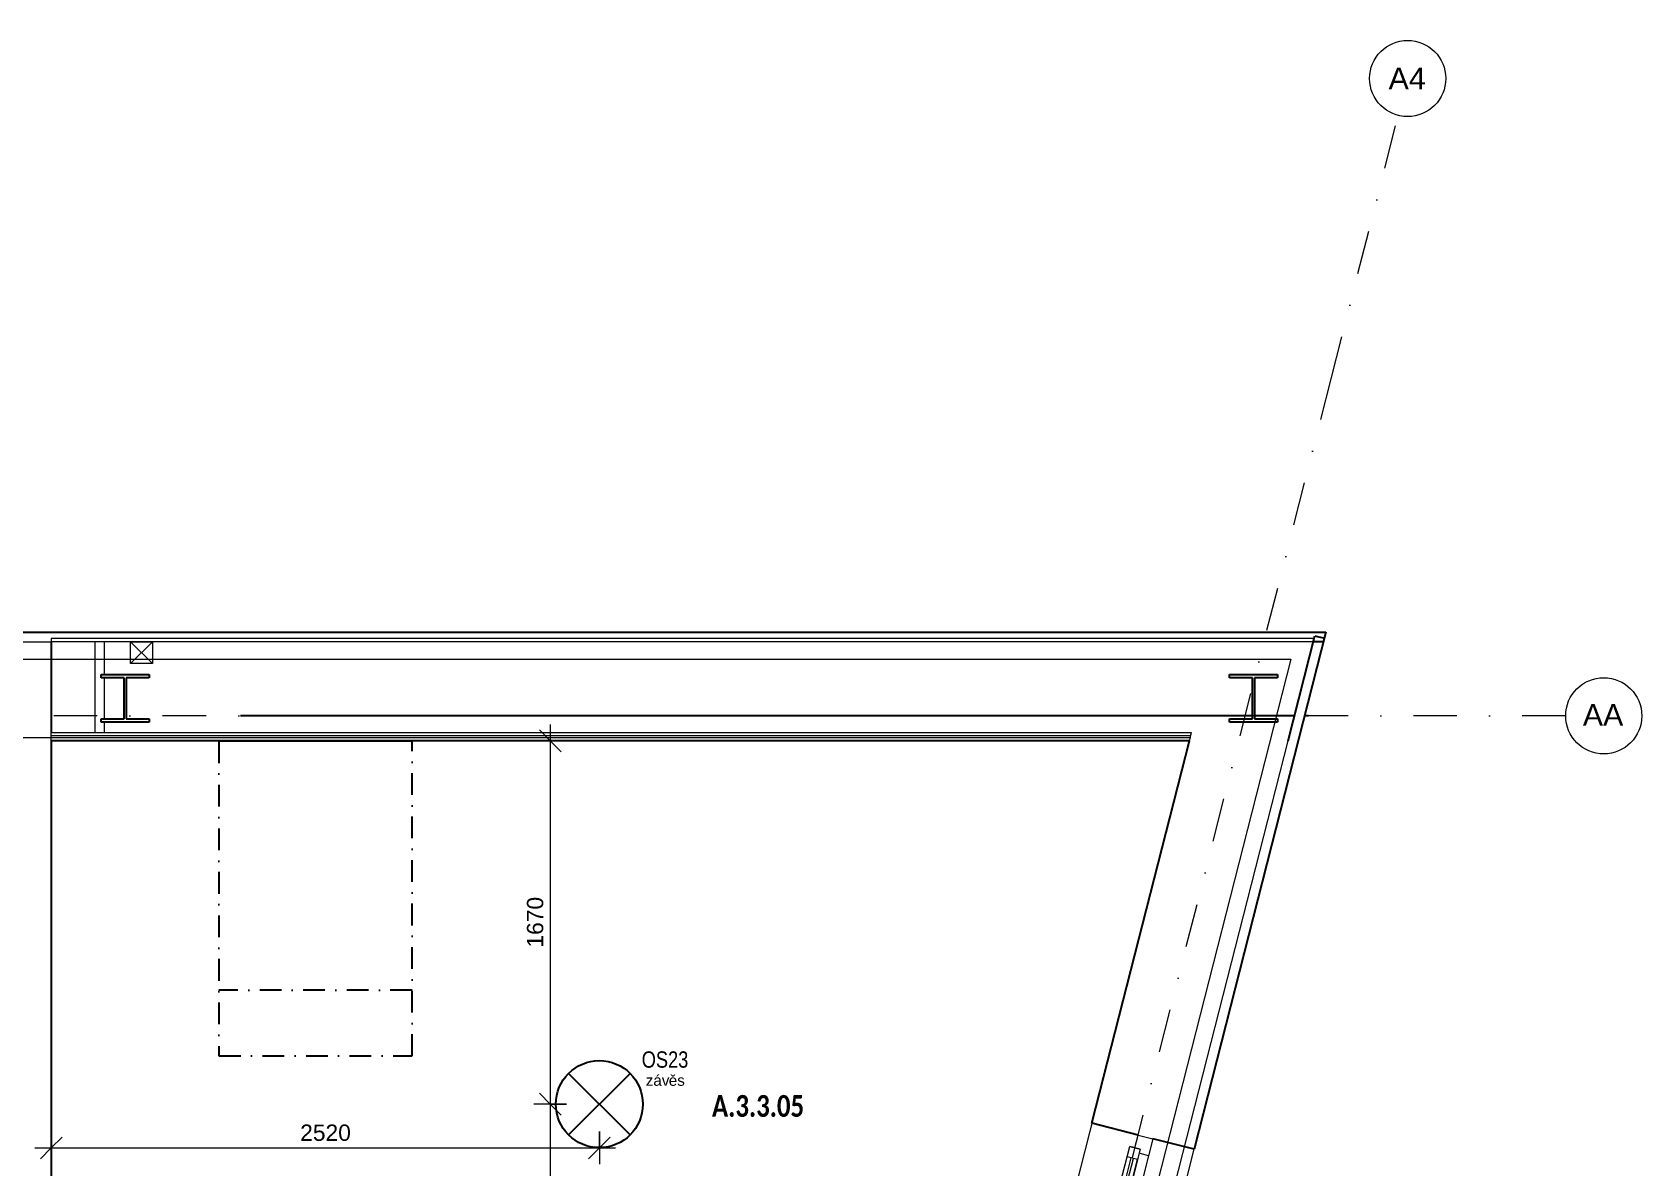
# Model space of a CAD drawing. Header units: millimetres. Extents: x -2236 to 45464, y -3604 to 14792.
# Drawn here: x 19008 to 26408, y 9577 to 14792 of the extents above; entities that cross this region are included whole.
import ezdxf

# ---------------------------------------------------------------- set-up
doc = ezdxf.new("R2010")
doc.units = ezdxf.units.MM
doc.linetypes.add('HA_DashDot_10mm-S3mm', pattern=[500, 200, -150, 0, -150])
doc.linetypes.add('HA_DashDot_4mm-S1mm', pattern=[200, 100, -50, 0, -50])
for name, color, linetype, lineweight in [('-UNDERLAY_A-FLOR-____-OTLN', 9, 'Continuous', 9), ('A-____-____-DIMS', 9, 'Continuous', 5), ('A-____-____-DIMS-50', 9, 'Continuous', 5), ('A-AREA-____-IDEN', 9, 'Continuous', 9), ('A-DETL-____-OTLN', 9, 'Continuous', 25), ('A-FLOR-____-OVHD', 9, 'HA_DashDot_4mm-S1mm', 25), ('A-GENM-____-MCUT', 9, 'Continuous', 25), ('A-GLAZ-____-MCUT', 9, 'Continuous', 5), ('A-GLAZ-____-OTLN', 9, 'Continuous', 5), ('A-ROOF-____-OTLN', 9, 'Continuous', 9), ('A-WALL-____-MCUT', 9, 'Continuous', 9), ('A-WALL-____-OTLN', 9, 'Continuous', 9), ('E-LITE-EQPM-IDEN', 9, 'Continuous', 9), ('E-LITE-EQPM-OTLN', 9, 'Continuous', 9), ('G-____-____-TEXT', 9, 'Continuous', 5), ('I-WALL-____-MCUT', 9, 'Continuous', 25), ('M-HVAC-DUCT-OTLN', 9, 'Continuous', 9), ('S-GRID-____-IDEN', 9, 'Continuous', 9), ('S-GRID-____-OTLN', 9, 'Continuous', 5)]:
    doc.layers.add(name, color=color, linetype=linetype, lineweight=lineweight)
doc.styles.add('Arial', font='arial.ttf', dxfattribs={"height": 100})
doc.styles.add('Arial_1', font='arial.ttf', dxfattribs={"height": 75})
doc.styles.add('Arial_2', font='arial.ttf', dxfattribs={"width": 0.8, "height": 75})
doc.styles.add('Arial_3', font='arial.ttf', dxfattribs={"height": 50})
doc.styles.add('Calibri_B', font='calibrib.ttf', dxfattribs={"width": 0.8, "height": 100})
doc.dimstyles.new('Inner_Dimensions_1', dxfattribs={"dimscale": 304.8, "dimtxt": 76.519455, "dimasz": 0.328084, "dimexe": 0.246063, "dimexo": 0.0625, "dimgap": 0.032808, "dimtad": 1, "dimdec": 0, "dimzin": 0, "dimdsep": 46, "dimtxsty": 'Arial_1', "dimblk1": 'OBLIQUE', "dimblk2": 'OBLIQUE', "dimsah": 1, "dimcen": 0.09, "dimdle": 0.246063, "dimazin": 0, "dimtfac": 1, "dimtdec": 4, "dimtix": 1, "dimtmove": 0, "dimatfit": 3, "dimfxl": 0.246063, "dimfxlon": 1, "dimtvp": 1, "dimtolj": 1, "dimtzin": 0, "dimlwd": 9, "dimlwe": 9, "dimarcsym": 2})

# ---------------------------------------------------------------- blocks, each defined once
blk = doc.blocks.new('BD Libus_IFC_ifc-1-DSP_3NP-A')
at = {"layer": 'A-GENM-____-MCUT', "color": 7}
for p, q in [((19325, 11824), (19325, 11840)), ((19325, 11840), (19545, 11840)), ((19430.3, 11824), (19325, 11824)), ((19430.3, 11636), (19430.3, 11824)), ((19545, 11824), (19439.8, 11824)), ((19439.8, 11824), (19439.8, 11636)), ((19545, 11840), (19545, 11824)), ((24512.2, 11824), (24512.2, 11840)), ((24512.2, 11840), (24732.2, 11840)), ((24617.4, 11824), (24512.2, 11824)), ((24617.4, 11636), (24617.4, 11824)), ((24732.2, 11824), (24626.9, 11824)), ((24626.9, 11824), (24626.9, 11636)), ((24732.2, 11840), (24732.2, 11824)), ((19325, 11620), (19325, 11636)), ((19325, 11636), (19430.3, 11636)), ((19545, 11620), (19325, 11620)), ((19439.8, 11636), (19545, 11636)), ((19545, 11636), (19545, 11620)), ((24512.2, 11620), (24512.2, 11636)), ((24512.2, 11636), (24617.4, 11636)), ((24732.2, 11620), (24512.2, 11620)), ((24626.9, 11636), (24732.2, 11636)), ((24732.2, 11636), (24732.2, 11620))]:
    blk.add_line(p, q, dxfattribs=at)
blk = doc.blocks.new('HA_WD_SinglePanel - 1000x2100-2168132-DSP_3NP-A')
at = {"layer": 'A-GLAZ-____-MCUT'}
for p, q in [((-500, 0), (-500, 70)), ((-500, 70), (-420, 70)), ((-440, 0), (-500, 0)), ((-440, -25), (-440, 25)), ((-440, 25), (-390, 25)), ((-420, 70), (-420, 25)), ((-390, 25), (-390, -25)), ((390, 5), (-390, 5)), ((390, -25), (390, 25)), ((390, 25), (440, 25)), ((420, 25), (420, 70)), ((420, 70), (500, 70)), ((440, 25), (440, -25)), ((500, 0), (440, 0)), ((500, 70), (500, 0)), ((-390, -25), (-440, -25)), ((390, -5), (-390, -5)), ((440, -25), (390, -25))]:
    blk.add_line(p, q, dxfattribs=at)
at = {"layer": 'A-GLAZ-____-OTLN'}
for p, q in [((-440, 25), (-440, -25)), ((-440, 25), (440, 25)), ((-420, 70), (420, 70)), ((390, 25), (-390, 25)), ((440, 25), (440, -25)), ((440, -25), (-440, -25)), ((390, -25), (-390, -25))]:
    blk.add_line(p, q, dxfattribs=at)
blk = doc.blocks.new('HA_LF_GenericSymbol - OS23_pokoj-1621429-DSP_3NP-A')
at = {"layer": 'E-LITE-EQPM-OTLN', "color": 11, "lineweight": 25}
for p, q in [((141.4, 141.4), (-141.4, -141.4)), ((-141.4, 141.4), (141.4, -141.4))]:
    blk.add_line(p, q, dxfattribs=at)
blk.add_circle((0, 0), 200, dxfattribs=at)
blk = doc.blocks.new('Grid - Radius 3_5mm-353793-DSP_3NP-A')
at = {"layer": 'S-GRID-____-IDEN'}
blk.add_circle((0, 0), 3.5, dxfattribs=at)
blk = doc.blocks.new('DIMBLOCK65-DSP_3NP-A')
at = {"layer": 'A-____-____-DIMS-50', "lineweight": 9}
for p, q in [((21389.5, 11535), (21339.5, 11585)), ((21389.5, 11610), (21389.5, 9865)), ((21464.5, 11535), (21314.5, 11535)), ((21389.5, 11535), (21439.5, 11485)), ((21389.5, 11535), (21464.5, 11535)), ((21464.5, 9865), (21314.5, 9865)), ((21389.5, 9865), (21339.5, 9915)), ((21389.5, 9865), (21439.5, 9815)), ((21389.5, 9865), (21464.5, 9865))]:
    blk.add_line(p, q, dxfattribs=at)
at = {"layer": 'A-____-____-DIMS-50', "color": 0, "lineweight": 9, "insert": (21282.1, 10584.6), "char_height": 75, "width": 276.883, "attachment_point": 1, "rotation": 90, "line_spacing_factor": 0.941778, "style": 'Arial_1'}
blk.add_mtext('1670', dxfattribs=at)
blk = doc.blocks.new('_Oblique')
at = {"color": 0, "linetype": 'ByBlock', "lineweight": -2}
blk.add_line((-0.5, -0.5), (0.5, 0.5), dxfattribs=at)
blk = doc.blocks.new('DIMBLOCK66-DSP_3NP-A')
at = {"layer": 'A-____-____-DIMS-50', "lineweight": 9}
for p, q in [((21464.5, 9865), (21314.5, 9865)), ((21389.5, 9865), (21339.5, 9915)), ((21389.5, 9865), (21389.5, 8690)), ((21389.5, 9865), (21439.5, 9815)), ((21389.5, 9865), (21464.5, 9865)), ((21389.5, 8765), (21339.5, 8815)), ((21464.5, 8765), (21314.5, 8765)), ((21389.5, 8765), (21439.5, 8715)), ((21389.5, 8765), (21464.5, 8765))]:
    blk.add_line(p, q, dxfattribs=at)
at = {"layer": 'A-____-____-DIMS-50', "color": 0, "lineweight": 9, "insert": (21282.1, 9199.6), "char_height": 75, "width": 276.883, "attachment_point": 1, "rotation": 90, "line_spacing_factor": 0.941778, "style": 'Arial_1'}
blk.add_mtext('1100', dxfattribs=at)
blk = doc.blocks.new('DIMBLOCK75-DSP_3NP-A')
at = {"layer": 'A-____-____-DIMS-50', "lineweight": 9}
for p, q in [((19095, 9738.8), (19095, 9588.8)), ((19095, 9663.8), (19095, 9738.8)), ((19095, 9663.8), (19145, 9713.8)), ((21615, 9738.8), (21615, 9588.8)), ((21615, 9663.8), (21615, 9738.8)), ((21615, 9663.8), (21665, 9713.8)), ((19020, 9663.8), (21690, 9663.8)), ((19095, 9663.8), (19045, 9613.8)), ((21615, 9663.8), (21565, 9613.8))]:
    blk.add_line(p, q, dxfattribs=at)
at = {"layer": 'A-____-____-DIMS-50', "color": 0, "lineweight": 9, "insert": (20239.6, 9771.2), "char_height": 75, "width": 276.883, "attachment_point": 1, "line_spacing_factor": 0.941778, "style": 'Arial_1'}
blk.add_mtext('2520', dxfattribs=at)

msp = doc.modelspace()

# ---------------------------------------------------------------- linework, layer by layer
at = {"layer": '-UNDERLAY_A-FLOR-____-OTLN'}
for p, q in [((24897.8, 11990), (19095, 11990)), ((18850, 11910), (24794.8, 11910)), ((24794.8, 11910), (23443, 6610.4)), ((19095, 11550), (24331.4, 11550)), ((24331.4, 11550), (23591.7, 8650)), ((23520.5, 6590.6), (24781.7, 11535))]:
    msp.add_line(p, q, dxfattribs=at)
at = {"layer": 'A-DETL-____-OTLN'}
for p, q in [((24617.4, 11650), (19965, 11650)), ((22490, 11650), (22475, 11650)), ((24811, 11650), (24626.9, 11650)), ((24875, 11650), (24857.5, 11650))]:
    msp.add_line(p, q, dxfattribs=at)
at = {"layer": 'A-FLOR-____-OVHD'}
for p, q in [((19866.3, 11532.6), (19866.3, 10086.3)), ((20753.7, 10086.3), (20753.7, 11532.6)), ((20753.7, 10388.6), (19866.3, 10388.6)), ((19866.3, 10086.3), (20753.7, 10086.3))]:
    msp.add_line(p, q, dxfattribs=at)
at = {"layer": 'A-ROOF-____-OTLN'}
msp.add_line((20753.7, 11532.6), (19866.3, 11532.6), dxfattribs=at)
at = {"layer": 'A-WALL-____-MCUT', "lineweight": 25}
for p, q in [((16205, 12035), (24955.7, 12035)), ((19095, 11990), (19095, 11572.6)), ((24955.7, 12035), (24349.2, 9657.4)), ((24781.7, 11535), (24904.9, 12018.1)), ((24944.2, 11990), (24897.8, 11990)), ((24904.9, 12018.1), (24948.6, 12007)), ((24327.6, 11535), (19095, 11535)), ((23879.2, 9777.3), (24327.6, 11535)), ((24092.4, 9722.9), (23879.2, 9777.3)), ((24349.2, 9657.4), (24160.3, 9705.6))]:
    msp.add_line(p, q, dxfattribs=at)
at = {"layer": 'A-WALL-____-MCUT'}
for p, q in [((16205, 11990), (19095, 11990)), ((18845, 11550), (19095, 11550)), ((19095, 11535), (19095, 11572.6)), ((19095, 11560), (24334, 11560)), ((24331.4, 11550), (24337.2, 11572.6))]:
    msp.add_line(p, q, dxfattribs=at)
at = {"layer": 'A-WALL-____-OTLN'}
for p, q in [((24901.6, 12005), (19095, 12005)), ((19095, 12005), (19095, 11990)), ((19295, 11990), (19295, 11572.6)), ((19340, 11840), (19340, 11990)), ((19095, 11910), (19295, 11910)), ((19340, 11636), (19340, 11824)), ((19340, 11572.6), (19340, 11620)), ((19095, 11572.6), (24337.2, 11572.6)), ((24102, 8688.4), (24349.2, 9657.4))]:
    msp.add_line(p, q, dxfattribs=at)
at = {"layer": 'I-WALL-____-MCUT'}
msp.add_line((19095, 11535), (19095, 8765), dxfattribs=at)
at = {"layer": 'M-HVAC-DUCT-OTLN', "lineweight": 5}
for p, q in [((19460, 11990), (19560, 11890)), ((19460, 11890), (19560, 11990)), ((19460, 11990), (19560, 11990)), ((19460, 11890), (19460, 11990)), ((19560, 11990), (19560, 11890)), ((19560, 11890), (19460, 11890))]:
    msp.add_line(p, q, dxfattribs=at)
at = {"layer": 'S-GRID-____-OTLN', "linetype": 'HA_DashDot_10mm-S3mm', "lineweight": 9}
for p, q in [((24979, 13198.7), (25288, 14409.9)), ((21099.6, -2009.9), (24979, 13198.7)), ((24807.7, 11650), (-547.2, 11650)), ((26057.7, 11650), (24807.7, 11650))]:
    msp.add_line(p, q, dxfattribs=at)

# ---------------------------------------------------------------- block references
at = {"lineweight": 5}
msp.add_blockref('BD Libus_IFC_ifc-1-DSP_3NP-A', (0, 0), dxfattribs=at)
at = {"layer": 'A-GLAZ-____-OTLN', "rotation": 255.690068739286}
msp.add_blockref('HA_WD_SinglePanel - 1000x2100-2168132-DSP_3NP-A', (23968.8, 9238.4), dxfattribs=at)
at = {"layer": 'E-LITE-EQPM-OTLN', "color": 11, "lineweight": 25}
msp.add_blockref('HA_LF_GenericSymbol - OS23_pokoj-1621429-DSP_3NP-A', (21615, 9865), dxfattribs=at)
at = {"layer": 'S-GRID-____-IDEN', "xscale": 49.99999999999998, "yscale": 49.99999999999998, "zscale": 49.99999999999998}
for p, rotation in [((25331.2, 14579.5), 345.6900687392856), ((26232.7, 11650), 90)]:
    msp.add_blockref('Grid - Radius 3_5mm-353793-DSP_3NP-A', p, dxfattribs=dict(at, rotation=rotation))

# ---------------------------------------------------------------- texts
at = {"layer": 'A-AREA-____-IDEN', "lineweight": 5, "insert": (22132.7, 9906.7), "char_height": 100, "width": 525.907, "attachment_point": 1, "style": 'Calibri_B'}
msp.add_mtext('A.3.3.05', dxfattribs=at)
at = {"layer": 'E-LITE-EQPM-IDEN', "lineweight": 5, "insert": (21809.8, 10107.5), "char_height": 75, "width": 262.953, "attachment_point": 1, "style": 'Arial_2'}
msp.add_mtext('OS23', dxfattribs=at)
at = {"layer": 'G-____-____-TEXT', "color": 11, "lineweight": 9, "char_height": 50, "attachment_point": 1, "style": 'Arial_3'}
for s, insert, width in [('záv', (21828.4, 9999.2), 128.27), ('ěs', (21934.2, 9999.2), 92.194)]:
    msp.add_mtext(s, dxfattribs=dict(at, insert=insert, width=width))
at = {"layer": 'S-GRID-____-IDEN', "lineweight": 5, "char_height": 100, "attachment_point": 1, "style": 'Arial'}
for s, insert, width in [('A4', (25243.5, 14629.8), 212.447), ('AA', (26136.5, 11703.9), 232.489)]:
    msp.add_mtext(s, dxfattribs=dict(at, insert=insert, width=width))

# ---------------------------------------------------------------- dimensions: what is measured, and where the dimension line sits
at = {"layer": 'A-____-____-DIMS', "lineweight": 9}
for base, p1, p2, override, picture, middle in [((21389.5, 9865), (21464.5, 11535), (21464.5, 9865), {"dimpost": '<>', "dimfxl": 1670}, 'DIMBLOCK65-DSP_3NP-A', (21341.2, 10700)), ((21389.5, 8765), (21464.5, 9865), (21464.5, 8765), {"dimpost": '<>', "dimfxl": 1100}, 'DIMBLOCK66-DSP_3NP-A', (21341.2, 9315))]:
    dim = msp.add_linear_dim(base=base, p1=p1, p2=p2, angle=90, dimstyle='Inner_Dimensions_1', override=override, dxfattribs=at)
    dim.commit()
    dim.dimension.update_dxf_attribs({"geometry": picture, "text_midpoint": middle})
dim = msp.add_linear_dim(base=(21615, 9663.8), p1=(19095, 9738.8), p2=(21615, 9738.8), dimstyle='Inner_Dimensions_1', override={"dimpost": '<>', "dimfxl": 2520}, dxfattribs=at)
dim.commit()
dim.dimension.update_dxf_attribs({"geometry": 'DIMBLOCK75-DSP_3NP-A', "text_midpoint": (20355, 9712.1)})

doc.saveas('drawing.dxf')
